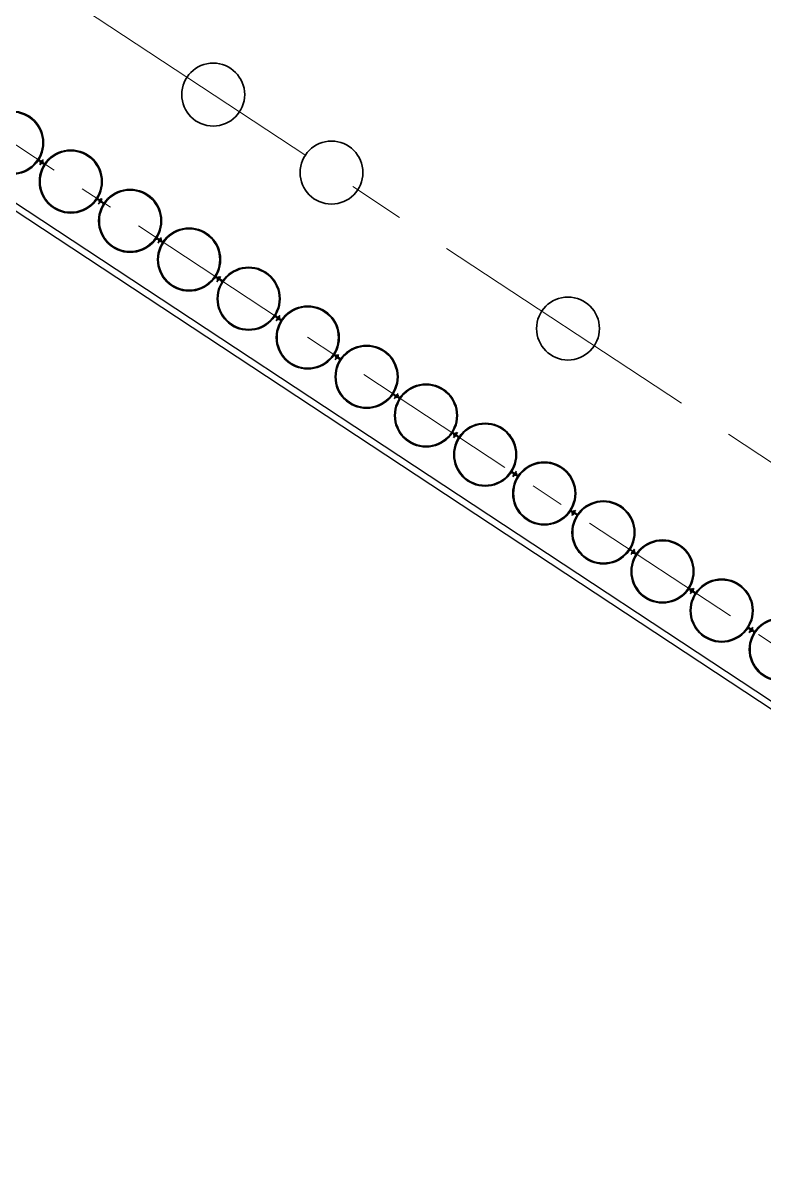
# Model space of a CAD drawing. Header units: millimetres. Extents: x 0 to 581027, y 0 to 6627194.
# Drawn here: x 580685.39 to 580702.13, y 6625609.41 to 6625635.3 of the extents above; entities that cross this region are included whole.
import ezdxf

# ---------------------------------------------------------------- set-up
doc = ezdxf.new("R2010")
doc.units = ezdxf.units.MM
doc.linetypes.add('CENTERX2', pattern=[20.32, 12.7, -2.54, 2.54, -2.54])
doc.linetypes.add('CONTINOUS', pattern=[0])
for name, color, linetype, lineweight in [('ГР_Верх_строение', 250, 'CONTINOUS', 30), ('ГР_Причал 4_фасон_проф_2415', 80, 'Continuous', 25), ('ГР_Причал 4_ШТС7_1а', 20, 'Continuous', 35), ('ГР_Причал 5_СО8', 123, 'Continuous', 35), ('ГР_Разбивочная ось', 2, 'CENTERX2', 13), ('ГР_Фасонный профиль 2415', 3, 'Continuous', 35), ('ГР_Фасонный профиль 2416', 60, 'Continuous', 35), ('ГР_ШТС1_1а', 4, 'Continuous', 35), ('ГР_ШТС2_1а', 21, 'Continuous', 35), ('ГР_ШТС3д_1а', 111, 'Continuous', 35)]:
    doc.layers.add(name, color=color, linetype=linetype, lineweight=lineweight)
doc.layers.add('Этап 5.2 верхняя бровка', color=7, linetype='Continuous')
doc.layers.add('Этап 5.2 нижняя бровка', color=7, linetype='Continuous')

msp = doc.modelspace()

# ---------------------------------------------------------------- linework, layer by layer
at = {"layer": 'Defpoints', "ltscale": 0.5, "extrusion": (-3.16225e-05, -2.58101e-05, 1), "elevation": -3.288}
for points in [[(580685.78, 6625632.1), (580685.78, 6625632.1), (580685.78, 6625632.1), (580685.78, 6625632.1), (580685.86, 6625632.22)], [(580687.11, 6625631.22), (580687.11, 6625631.22), (580687.11, 6625631.22), (580687.11, 6625631.22), (580687.19, 6625631.34)], [(580688.45, 6625630.34), (580688.45, 6625630.34), (580688.45, 6625630.34), (580688.45, 6625630.34), (580688.53, 6625630.46)], [(580689.78, 6625629.46), (580689.78, 6625629.46), (580689.78, 6625629.46), (580689.78, 6625629.46), (580689.86, 6625629.58)], [(580691.12, 6625628.58), (580691.12, 6625628.58), (580691.12, 6625628.58), (580691.12, 6625628.58), (580691.2, 6625628.7)], [(580692.45, 6625627.7), (580692.45, 6625627.7), (580692.45, 6625627.7), (580692.45, 6625627.7), (580692.53, 6625627.82)], [(580693.79, 6625626.82), (580693.79, 6625626.82), (580693.79, 6625626.82), (580693.79, 6625626.82), (580693.87, 6625626.94)], [(580695.12, 6625625.94), (580695.12, 6625625.94), (580695.12, 6625625.94), (580695.12, 6625625.94), (580695.21, 6625626.06)], [(580696.46, 6625625.06), (580696.46, 6625625.06), (580696.46, 6625625.06), (580696.46, 6625625.06), (580696.54, 6625625.18)], [(580697.79, 6625624.18), (580697.79, 6625624.18), (580697.79, 6625624.18), (580697.79, 6625624.18), (580697.88, 6625624.3)], [(580699.13, 6625623.3), (580699.13, 6625623.3), (580699.13, 6625623.3), (580699.13, 6625623.3), (580699.21, 6625623.42)], [(580700.47, 6625622.42), (580700.47, 6625622.42), (580700.47, 6625622.42), (580700.47, 6625622.42), (580700.55, 6625622.54)], [(580701.8, 6625621.54), (580701.8, 6625621.54), (580701.8, 6625621.54), (580701.8, 6625621.54), (580701.88, 6625621.66)]]:
    msp.add_lwpolyline(points, dxfattribs=at)
at = {"layer": 'Defpoints', "ltscale": 0.5, "extrusion": (1.66525e-07, 4.28526e-05, 1), "elevation": 1.232}
for points in [[(580685.78, 6625632.1), (580685.78, 6625632.1), (580685.78, 6625632.1), (580685.78, 6625632.1), (580685.86, 6625632.22)], [(580689.78, 6625629.46), (580689.78, 6625629.46), (580689.78, 6625629.46), (580689.78, 6625629.46), (580689.86, 6625629.58)], [(580691.12, 6625628.58), (580691.12, 6625628.58), (580691.12, 6625628.58), (580691.12, 6625628.58), (580691.2, 6625628.7)], [(580695.12, 6625625.94), (580695.12, 6625625.94), (580695.12, 6625625.94), (580695.12, 6625625.94), (580695.21, 6625626.06)], [(580696.46, 6625625.06), (580696.46, 6625625.06), (580696.46, 6625625.06), (580696.46, 6625625.06), (580696.54, 6625625.18)], [(580700.47, 6625622.42), (580700.47, 6625622.42), (580700.47, 6625622.42), (580700.47, 6625622.42), (580700.55, 6625622.54)], [(580701.8, 6625621.54), (580701.8, 6625621.54), (580701.8, 6625621.54), (580701.8, 6625621.54), (580701.88, 6625621.66)]]:
    msp.add_lwpolyline(points, dxfattribs=at)
at = {"layer": 'Defpoints', "ltscale": 0.5, "extrusion": (1.82928e-05, 5.32664e-05, 1), "elevation": 2.993}
for points in [[(580687.11, 6625631.22), (580687.11, 6625631.22), (580687.11, 6625631.22), (580687.11, 6625631.22), (580687.19, 6625631.34)], [(580688.45, 6625630.34), (580688.45, 6625630.34), (580688.45, 6625630.34), (580688.45, 6625630.34), (580688.53, 6625630.46)], [(580692.45, 6625627.7), (580692.45, 6625627.7), (580692.45, 6625627.7), (580692.45, 6625627.7), (580692.53, 6625627.82)], [(580693.79, 6625626.82), (580693.79, 6625626.82), (580693.79, 6625626.82), (580693.79, 6625626.82), (580693.87, 6625626.94)]]:
    msp.add_lwpolyline(points, dxfattribs=at)
at = {"layer": 'Defpoints', "ltscale": 0.5, "extrusion": (-4.67312e-06, 9.10275e-06, 1), "elevation": -0.118}
for points in [[(580697.79, 6625624.18), (580697.79, 6625624.18), (580697.79, 6625624.18), (580697.79, 6625624.18), (580697.88, 6625624.3)], [(580699.13, 6625623.3), (580699.13, 6625623.3), (580699.13, 6625623.3), (580699.13, 6625623.3), (580699.21, 6625623.42)]]:
    msp.add_lwpolyline(points, dxfattribs=at)
at = {"layer": 'ГР_Верх_строение', "color": 6, "ltscale": 10, "elevation": 0}
msp.add_lwpolyline([(580875.68, 6625540.31), (580823.2, 6625540.31), (580560.198, 6625713.617)], dxfattribs=at)
at = {"layer": 'ГР_Причал 4_фасон_проф_2415', "extrusion": (-4.67312e-06, 9.10275e-06, 1), "elevation": -0.118}
for points in [[(580697.82, 6625624.24, 0.414214), (580697.82, 6625624.23), (580697.82, 6625624.23, 0.376367), (580697.83, 6625624.23), (580697.83, 6625624.23, -0.57735), (580697.83, 6625624.24), (580697.89, 6625624.2, -0.339454), (580697.89, 6625624.19), (580697.89, 6625624.19, 0.339454), (580697.9, 6625624.18, 0.414214), (580697.9, 6625624.18, -0.135884), (580697.91, 6625624.19, -0.135884), (580697.92, 6625624.21, 0.414214), (580697.92, 6625624.21, 0.339454), (580697.91, 6625624.21), (580697.9, 6625624.21, -0.339454), (580697.9, 6625624.21), (580697.84, 6625624.25, -0.57735), (580697.84, 6625624.25), (580697.84, 6625624.26, 0.287204), (580697.85, 6625624.26), (580697.84, 6625624.26, 0.414214), (580697.83, 6625624.26)], [(580699.18, 6625623.35, -0.414214), (580699.17, 6625623.34), (580699.16, 6625623.35, -0.376367), (580699.16, 6625623.35), (580699.17, 6625623.35, 0.57735), (580699.17, 6625623.36), (580699.11, 6625623.4, 0.339454), (580699.1, 6625623.4), (580699.1, 6625623.39, -0.339454), (580699.09, 6625623.39, -0.414214), (580699.09, 6625623.4, 0.135884), (580699.1, 6625623.41, 0.135884), (580699.1, 6625623.43, -0.414214), (580699.11, 6625623.43, -0.339454), (580699.11, 6625623.41), (580699.11, 6625623.41, 0.339454), (580699.11, 6625623.41), (580699.17, 6625623.37, 0.57735), (580699.18, 6625623.37), (580699.18, 6625623.38, -0.287204), (580699.18, 6625623.38), (580699.19, 6625623.37, -0.414214), (580699.19, 6625623.36)]]:
    msp.add_lwpolyline(points, format="xyb", close=True, dxfattribs=at)
at = {"layer": 'ГР_Причал 4_ШТС7_1а', "extrusion": (-4.67312e-06, 9.10275e-06, 1)}
for radius in [0.71, 0.694]:
    msp.add_circle((580698.5, 6625623.8, -0.12), radius, dxfattribs=at)
at = {"layer": 'ГР_Причал 5_СО8', "ltscale": 100, "extrusion": (1.84014e-06, -1.21471e-06, 1)}
for centre in [(580689.69, 6625633.68, 0.11), (580692.36, 6625631.92, 0.11), (580697.7, 6625628.4, 0.11)]:
    msp.add_circle(centre, 0.71, dxfattribs=at)
at = {"layer": 'ГР_Разбивочная ось', "ltscale": 0.5, "elevation": 0}
msp.add_lwpolyline([(580810.55, 6625554.04), (580563.28, 6625716.98)], dxfattribs=at)
at = {"layer": 'ГР_Разбивочная ось', "ltscale": 0.3, "elevation": 0}
msp.add_lwpolyline([(580880.21, 6625541.41), (580823.53, 6625541.41), (580561.41, 6625714.14)], dxfattribs=at)
at = {"layer": 'ГР_Фасонный профиль 2415', "extrusion": (1.66525e-07, 4.28526e-05, 1), "elevation": 1.232}
for points in [[(580685.82, 6625632.15, -0.414214), (580685.81, 6625632.14), (580685.81, 6625632.15, -0.376367), (580685.81, 6625632.15), (580685.81, 6625632.15, 0.57735), (580685.81, 6625632.16), (580685.75, 6625632.2, 0.339454), (580685.75, 6625632.2), (580685.75, 6625632.19, -0.339454), (580685.73, 6625632.19, -0.414214), (580685.73, 6625632.2, 0.135884), (580685.74, 6625632.21, 0.135884), (580685.75, 6625632.23, -0.414214), (580685.76, 6625632.23, -0.339454), (580685.76, 6625632.21), (580685.76, 6625632.21, 0.339454), (580685.76, 6625632.21), (580685.82, 6625632.17, 0.57735), (580685.82, 6625632.17), (580685.82, 6625632.18, -0.287204), (580685.83, 6625632.18), (580685.83, 6625632.17, -0.414214), (580685.83, 6625632.16)], [(580689.8, 6625629.52, 0.414214), (580689.81, 6625629.51), (580689.81, 6625629.51, 0.376367), (580689.81, 6625629.51), (580689.81, 6625629.51, -0.57735), (580689.82, 6625629.52), (580689.88, 6625629.48, -0.339454), (580689.88, 6625629.47), (580689.88, 6625629.47, 0.339454), (580689.88, 6625629.46, 0.414214), (580689.89, 6625629.46, -0.135884), (580689.89, 6625629.47, -0.135884), (580689.91, 6625629.49, 0.414214), (580689.91, 6625629.49, 0.339454), (580689.89, 6625629.49), (580689.89, 6625629.49, -0.339454), (580689.89, 6625629.49), (580689.83, 6625629.53, -0.57735), (580689.83, 6625629.53), (580689.83, 6625629.54, 0.287204), (580689.83, 6625629.54), (580689.83, 6625629.54, 0.414214), (580689.82, 6625629.54)], [(580691.16, 6625628.63, -0.414214), (580691.15, 6625628.62), (580691.15, 6625628.63, -0.376367), (580691.15, 6625628.63), (580691.15, 6625628.63, 0.57735), (580691.15, 6625628.64), (580691.1, 6625628.68, 0.339454), (580691.09, 6625628.68), (580691.09, 6625628.67, -0.339454), (580691.08, 6625628.67, -0.414214), (580691.07, 6625628.68, 0.135884), (580691.09, 6625628.69, 0.135884), (580691.09, 6625628.71, -0.414214), (580691.1, 6625628.71, -0.339454), (580691.1, 6625628.69), (580691.1, 6625628.69, 0.339454), (580691.1, 6625628.69), (580691.16, 6625628.65, 0.57735), (580691.17, 6625628.65), (580691.17, 6625628.66, -0.287204), (580691.17, 6625628.66), (580691.17, 6625628.65, -0.414214), (580691.18, 6625628.64)], [(580695.15, 6625626, 0.414214), (580695.15, 6625625.99), (580695.15, 6625625.99, 0.376367), (580695.16, 6625625.99), (580695.16, 6625625.99, -0.57735), (580695.16, 6625626), (580695.22, 6625625.96, -0.339454), (580695.22, 6625625.95), (580695.22, 6625625.95, 0.339454), (580695.23, 6625625.94, 0.414214), (580695.23, 6625625.94, -0.135884), (580695.24, 6625625.95, -0.135884), (580695.25, 6625625.97, 0.414214), (580695.25, 6625625.97, 0.339454), (580695.24, 6625625.97), (580695.23, 6625625.97, -0.339454), (580695.23, 6625625.97), (580695.17, 6625626.01, -0.57735), (580695.17, 6625626.01), (580695.17, 6625626.02, 0.287204), (580695.17, 6625626.02), (580695.17, 6625626.02, 0.414214), (580695.16, 6625626.02)], [(580696.51, 6625625.11, -0.414214), (580696.49, 6625625.1), (580696.49, 6625625.11, -0.376367), (580696.49, 6625625.11), (580696.49, 6625625.11, 0.57735), (580696.49, 6625625.12), (580696.44, 6625625.16, 0.339454), (580696.43, 6625625.16), (580696.43, 6625625.15, -0.339454), (580696.42, 6625625.15, -0.414214), (580696.42, 6625625.16, 0.135884), (580696.43, 6625625.17, 0.135884), (580696.43, 6625625.18, -0.414214), (580696.44, 6625625.19, -0.339454), (580696.44, 6625625.17), (580696.44, 6625625.17, 0.339454), (580696.44, 6625625.17), (580696.5, 6625625.13, 0.57735), (580696.51, 6625625.13), (580696.51, 6625625.14, -0.287204), (580696.51, 6625625.14), (580696.52, 6625625.13, -0.414214), (580696.52, 6625625.12)], [(580700.49, 6625622.48, 0.414214), (580700.49, 6625622.47), (580700.5, 6625622.47, 0.376367), (580700.5, 6625622.47), (580700.5, 6625622.47, -0.57735), (580700.5, 6625622.48), (580700.56, 6625622.44, -0.339454), (580700.56, 6625622.43), (580700.56, 6625622.43, 0.339454), (580700.57, 6625622.42, 0.414214), (580700.57, 6625622.42, -0.135884), (580700.58, 6625622.43, -0.135884), (580700.59, 6625622.45, 0.414214), (580700.59, 6625622.45, 0.339454), (580700.58, 6625622.45), (580700.57, 6625622.45, -0.339454), (580700.57, 6625622.45), (580700.51, 6625622.49, -0.57735), (580700.51, 6625622.49), (580700.52, 6625622.5, 0.287204), (580700.52, 6625622.5), (580700.51, 6625622.5, 0.414214), (580700.5, 6625622.5)], [(580701.85, 6625621.59, -0.414214), (580701.84, 6625621.58), (580701.83, 6625621.59, -0.376367), (580701.83, 6625621.59), (580701.84, 6625621.59, 0.57735), (580701.84, 6625621.6), (580701.78, 6625621.64, 0.339454), (580701.77, 6625621.64), (580701.77, 6625621.63, -0.339454), (580701.76, 6625621.63, -0.414214), (580701.76, 6625621.64, 0.135884), (580701.77, 6625621.65, 0.135884), (580701.78, 6625621.66, -0.414214), (580701.78, 6625621.67, -0.339454), (580701.78, 6625621.65), (580701.78, 6625621.65, 0.339454), (580701.79, 6625621.65), (580701.84, 6625621.61, 0.57735), (580701.85, 6625621.61), (580701.85, 6625621.62, -0.287204), (580701.85, 6625621.62), (580701.86, 6625621.61, -0.414214), (580701.86, 6625621.6)]]:
    msp.add_lwpolyline(points, format="xyb", close=True, dxfattribs=at)
at = {"layer": 'ГР_Фасонный профиль 2415', "extrusion": (1.82928e-05, 5.32664e-05, 1), "elevation": 2.993}
for points in [[(580687.13, 6625631.28, 0.414214), (580687.14, 6625631.27), (580687.14, 6625631.27, 0.376367), (580687.14, 6625631.27), (580687.14, 6625631.27, -0.57735), (580687.15, 6625631.28), (580687.21, 6625631.24, -0.339454), (580687.21, 6625631.23), (580687.21, 6625631.23, 0.339454), (580687.21, 6625631.22, 0.414214), (580687.22, 6625631.22, -0.135884), (580687.22, 6625631.23, -0.135884), (580687.24, 6625631.25, 0.414214), (580687.23, 6625631.25, 0.339454), (580687.22, 6625631.25), (580687.22, 6625631.25, -0.339454), (580687.21, 6625631.25), (580687.16, 6625631.29, -0.57735), (580687.16, 6625631.29), (580687.16, 6625631.3, 0.287204), (580687.16, 6625631.3), (580687.16, 6625631.3, 0.414214), (580687.15, 6625631.3)], [(580688.49, 6625630.39, -0.414214), (580688.48, 6625630.38), (580688.48, 6625630.39, -0.376367), (580688.48, 6625630.39), (580688.48, 6625630.39, 0.57735), (580688.48, 6625630.4), (580688.42, 6625630.44, 0.339454), (580688.42, 6625630.44), (580688.42, 6625630.43, -0.339454), (580688.4, 6625630.43, -0.414214), (580688.4, 6625630.44, 0.135884), (580688.42, 6625630.45, 0.135884), (580688.42, 6625630.46, -0.414214), (580688.43, 6625630.47, -0.339454), (580688.43, 6625630.45), (580688.43, 6625630.45, 0.339454), (580688.43, 6625630.45), (580688.49, 6625630.41, 0.57735), (580688.49, 6625630.41), (580688.5, 6625630.42, -0.287204), (580688.5, 6625630.42), (580688.5, 6625630.41, -0.414214), (580688.5, 6625630.4)], [(580692.48, 6625627.76, 0.414214), (580692.48, 6625627.75), (580692.48, 6625627.75, 0.376367), (580692.48, 6625627.75), (580692.49, 6625627.75, -0.57735), (580692.49, 6625627.76), (580692.55, 6625627.72, -0.339454), (580692.55, 6625627.71), (580692.55, 6625627.71, 0.339454), (580692.55, 6625627.7, 0.414214), (580692.56, 6625627.7, -0.135884), (580692.57, 6625627.71, -0.135884), (580692.58, 6625627.73, 0.414214), (580692.58, 6625627.73, 0.339454), (580692.56, 6625627.73), (580692.56, 6625627.73, -0.339454), (580692.56, 6625627.73), (580692.5, 6625627.77, -0.57735), (580692.5, 6625627.77), (580692.5, 6625627.78, 0.287204), (580692.5, 6625627.78), (580692.5, 6625627.78, 0.414214), (580692.49, 6625627.78)], [(580693.83, 6625626.87, -0.414214), (580693.82, 6625626.86), (580693.82, 6625626.87, -0.376367), (580693.82, 6625626.87), (580693.82, 6625626.87, 0.57735), (580693.82, 6625626.88), (580693.77, 6625626.92, 0.339454), (580693.76, 6625626.92), (580693.76, 6625626.91, -0.339454), (580693.75, 6625626.91, -0.414214), (580693.74, 6625626.92, 0.135884), (580693.76, 6625626.93, 0.135884), (580693.76, 6625626.94, -0.414214), (580693.77, 6625626.95, -0.339454), (580693.77, 6625626.93), (580693.77, 6625626.93, 0.339454), (580693.77, 6625626.93), (580693.83, 6625626.89, 0.57735), (580693.84, 6625626.89), (580693.84, 6625626.9, -0.287204), (580693.84, 6625626.9), (580693.84, 6625626.89, -0.414214), (580693.85, 6625626.88)]]:
    msp.add_lwpolyline(points, format="xyb", close=True, dxfattribs=at)
at = {"layer": 'ГР_Фасонный профиль 2416', "extrusion": (-3.16225e-05, -2.58101e-05, 1), "elevation": -3.288}
for points in [[(580685.83, 6625632.15), (580685.83, 6625632.14, -0.414214), (580685.81, 6625632.14), (580685.81, 6625632.14, -0.482551), (580685.81, 6625632.15), (580685.81, 6625632.15, 0.414214), (580685.81, 6625632.15), (580685.81, 6625632.16, 0.414214), (580685.79, 6625632.15), (580685.79, 6625632.15, 0.414214), (580685.8, 6625632.13), (580685.81, 6625632.13, 0.296184), (580685.83, 6625632.13, -0.414214), (580685.85, 6625632.13), (580685.87, 6625632.12, -0.339454), (580685.87, 6625632.11), (580685.87, 6625632.11, 0.339454), (580685.88, 6625632.1, 0.414214), (580685.88, 6625632.1, -0.135884), (580685.89, 6625632.11, -0.135884), (580685.9, 6625632.13, 0.414214), (580685.9, 6625632.13, 0.339454), (580685.89, 6625632.13), (580685.88, 6625632.13, -0.339454), (580685.88, 6625632.13), (580685.86, 6625632.14, -0.414214), (580685.85, 6625632.16, 0.296184), (580685.84, 6625632.19), (580685.84, 6625632.19, 0.414214), (580685.81, 6625632.18), (580685.81, 6625632.18, 0.414214), (580685.82, 6625632.17), (580685.82, 6625632.17, 0.414214), (580685.82, 6625632.17), (580685.83, 6625632.18, -0.482551), (580685.83, 6625632.18), (580685.84, 6625632.18, -0.414214), (580685.84, 6625632.16)], [(580687.14, 6625631.29), (580687.13, 6625631.28, 0.414214), (580687.13, 6625631.27), (580687.14, 6625631.27, 0.482551), (580687.14, 6625631.27), (580687.14, 6625631.27, -0.414214), (580687.15, 6625631.27), (580687.15, 6625631.27, -0.414214), (580687.15, 6625631.26), (580687.15, 6625631.26, -0.414214), (580687.13, 6625631.25), (580687.13, 6625631.26, -0.296184), (580687.12, 6625631.28, 0.414214), (580687.11, 6625631.3), (580687.09, 6625631.32, 0.339454), (580687.08, 6625631.32), (580687.08, 6625631.31, -0.339454), (580687.07, 6625631.31, -0.414214), (580687.07, 6625631.32, 0.135884), (580687.08, 6625631.33, 0.135884), (580687.09, 6625631.35, -0.414214), (580687.09, 6625631.35, -0.339454), (580687.09, 6625631.33), (580687.09, 6625631.33, 0.339454), (580687.1, 6625631.33), (580687.12, 6625631.31, 0.414214), (580687.14, 6625631.32, -0.296184), (580687.16, 6625631.32), (580687.17, 6625631.31, -0.414214), (580687.17, 6625631.29), (580687.17, 6625631.29, -0.414214), (580687.16, 6625631.29), (580687.16, 6625631.29, -0.414214), (580687.16, 6625631.29), (580687.16, 6625631.3, 0.482551), (580687.16, 6625631.3), (580687.16, 6625631.31, 0.414214), (580687.14, 6625631.3)], [(580688.5, 6625630.39), (580688.5, 6625630.38, -0.414214), (580688.48, 6625630.38), (580688.48, 6625630.38, -0.482551), (580688.48, 6625630.39), (580688.48, 6625630.39, 0.414214), (580688.48, 6625630.39), (580688.48, 6625630.4, 0.414214), (580688.47, 6625630.39), (580688.47, 6625630.39, 0.414214), (580688.47, 6625630.37), (580688.48, 6625630.37, 0.296184), (580688.5, 6625630.37, -0.414214), (580688.52, 6625630.37), (580688.54, 6625630.36, -0.339454), (580688.54, 6625630.35), (580688.54, 6625630.35, 0.339454), (580688.55, 6625630.34, 0.414214), (580688.55, 6625630.34, -0.135884), (580688.56, 6625630.35, -0.135884), (580688.57, 6625630.37, 0.414214), (580688.57, 6625630.37, 0.339454), (580688.56, 6625630.37), (580688.56, 6625630.37, -0.339454), (580688.55, 6625630.37), (580688.53, 6625630.38, -0.414214), (580688.52, 6625630.4, 0.296184), (580688.51, 6625630.43), (580688.51, 6625630.43, 0.414214), (580688.49, 6625630.42), (580688.49, 6625630.42, 0.414214), (580688.49, 6625630.41), (580688.49, 6625630.41, 0.414214), (580688.49, 6625630.41), (580688.5, 6625630.42, -0.482551), (580688.5, 6625630.42), (580688.51, 6625630.42, -0.414214), (580688.51, 6625630.4)], [(580689.81, 6625629.53), (580689.8, 6625629.52, 0.414214), (580689.8, 6625629.51), (580689.81, 6625629.51, 0.482551), (580689.81, 6625629.51), (580689.82, 6625629.51, -0.414214), (580689.82, 6625629.51), (580689.82, 6625629.51, -0.414214), (580689.82, 6625629.5), (580689.82, 6625629.5, -0.414214), (580689.8, 6625629.49), (580689.8, 6625629.5, -0.296184), (580689.79, 6625629.52, 0.414214), (580689.78, 6625629.54), (580689.76, 6625629.56, 0.339454), (580689.75, 6625629.56), (580689.75, 6625629.55, -0.339454), (580689.74, 6625629.55, -0.414214), (580689.74, 6625629.56, 0.135884), (580689.75, 6625629.57, 0.135884), (580689.76, 6625629.58, -0.414214), (580689.76, 6625629.59, -0.339454), (580689.77, 6625629.57), (580689.76, 6625629.57, 0.339454), (580689.77, 6625629.57), (580689.79, 6625629.55, 0.414214), (580689.81, 6625629.56, -0.296184), (580689.83, 6625629.56), (580689.84, 6625629.55, -0.414214), (580689.84, 6625629.53), (580689.84, 6625629.53, -0.414214), (580689.83, 6625629.53), (580689.83, 6625629.53, -0.414214), (580689.83, 6625629.53), (580689.83, 6625629.54, 0.482551), (580689.83, 6625629.54), (580689.83, 6625629.55, 0.414214), (580689.81, 6625629.54)], [(580691.17, 6625628.63), (580691.17, 6625628.62, -0.414214), (580691.15, 6625628.62), (580691.15, 6625628.62, -0.482551), (580691.15, 6625628.63), (580691.15, 6625628.63, 0.414214), (580691.15, 6625628.63), (580691.15, 6625628.64, 0.414214), (580691.14, 6625628.63), (580691.14, 6625628.63, 0.414214), (580691.14, 6625628.61), (580691.15, 6625628.61, 0.296184), (580691.17, 6625628.61, -0.414214), (580691.19, 6625628.61), (580691.21, 6625628.6, -0.339454), (580691.22, 6625628.59), (580691.21, 6625628.59, 0.339454), (580691.22, 6625628.58, 0.414214), (580691.22, 6625628.58, -0.135884), (580691.23, 6625628.59, -0.135884), (580691.24, 6625628.61, 0.414214), (580691.24, 6625628.61, 0.339454), (580691.23, 6625628.61), (580691.23, 6625628.61, -0.339454), (580691.22, 6625628.61), (580691.2, 6625628.62, -0.414214), (580691.19, 6625628.64, 0.296184), (580691.18, 6625628.67), (580691.18, 6625628.67, 0.414214), (580691.16, 6625628.66), (580691.16, 6625628.66, 0.414214), (580691.16, 6625628.65), (580691.16, 6625628.65, 0.414214), (580691.17, 6625628.65), (580691.17, 6625628.66, -0.482551), (580691.17, 6625628.66), (580691.18, 6625628.66, -0.414214), (580691.18, 6625628.64)], [(580692.48, 6625627.77), (580692.47, 6625627.76, 0.414214), (580692.47, 6625627.75), (580692.48, 6625627.75, 0.482551), (580692.48, 6625627.75), (580692.49, 6625627.75, -0.414214), (580692.49, 6625627.75), (580692.49, 6625627.75, -0.414214), (580692.5, 6625627.74), (580692.5, 6625627.74, -0.414214), (580692.47, 6625627.73), (580692.47, 6625627.74, -0.296184), (580692.46, 6625627.76, 0.414214), (580692.45, 6625627.78), (580692.43, 6625627.8, 0.339454), (580692.42, 6625627.8), (580692.42, 6625627.79, -0.339454), (580692.41, 6625627.79, -0.414214), (580692.41, 6625627.8, 0.135884), (580692.42, 6625627.81, 0.135884), (580692.43, 6625627.82, -0.414214), (580692.43, 6625627.83, -0.339454), (580692.44, 6625627.81), (580692.44, 6625627.81, 0.339454), (580692.44, 6625627.81), (580692.46, 6625627.79, 0.414214), (580692.48, 6625627.8, -0.296184), (580692.5, 6625627.8), (580692.51, 6625627.79, -0.414214), (580692.51, 6625627.77), (580692.51, 6625627.77, -0.414214), (580692.5, 6625627.77), (580692.5, 6625627.77, -0.414214), (580692.5, 6625627.77), (580692.5, 6625627.78, 0.482551), (580692.5, 6625627.78), (580692.5, 6625627.79, 0.414214), (580692.48, 6625627.78)], [(580693.84, 6625626.87), (580693.84, 6625626.86, -0.414214), (580693.82, 6625626.86), (580693.82, 6625626.86, -0.482551), (580693.82, 6625626.87), (580693.82, 6625626.87, 0.414214), (580693.82, 6625626.87), (580693.82, 6625626.88, 0.414214), (580693.81, 6625626.87), (580693.81, 6625626.87, 0.414214), (580693.81, 6625626.85), (580693.82, 6625626.85, 0.296184), (580693.84, 6625626.85, -0.414214), (580693.86, 6625626.85), (580693.88, 6625626.84, -0.339454), (580693.89, 6625626.83), (580693.89, 6625626.83, 0.339454), (580693.89, 6625626.82, 0.414214), (580693.9, 6625626.82, -0.135884), (580693.9, 6625626.83, -0.135884), (580693.91, 6625626.85, 0.414214), (580693.91, 6625626.85, 0.339454), (580693.9, 6625626.85), (580693.9, 6625626.85, -0.339454), (580693.89, 6625626.85), (580693.87, 6625626.86, -0.414214), (580693.87, 6625626.88, 0.296184), (580693.86, 6625626.91), (580693.85, 6625626.91, 0.414214), (580693.83, 6625626.9), (580693.83, 6625626.9, 0.414214), (580693.83, 6625626.89), (580693.83, 6625626.89, 0.414214), (580693.84, 6625626.89), (580693.84, 6625626.9, -0.482551), (580693.84, 6625626.9), (580693.85, 6625626.9, -0.414214), (580693.85, 6625626.88)], [(580695.15, 6625626.01), (580695.14, 6625626, 0.414214), (580695.15, 6625625.99), (580695.15, 6625625.99, 0.482551), (580695.16, 6625625.99), (580695.16, 6625625.99, -0.414214), (580695.16, 6625625.99), (580695.16, 6625625.99, -0.414214), (580695.17, 6625625.98), (580695.17, 6625625.98, -0.414214), (580695.14, 6625625.97), (580695.14, 6625625.98, -0.296184), (580695.13, 6625626, 0.414214), (580695.12, 6625626.02), (580695.1, 6625626.04, 0.339454), (580695.1, 6625626.04), (580695.09, 6625626.03, -0.339454), (580695.08, 6625626.03, -0.414214), (580695.08, 6625626.04, 0.135884), (580695.09, 6625626.05, 0.135884), (580695.1, 6625626.06, -0.414214), (580695.1, 6625626.07, -0.339454), (580695.11, 6625626.05), (580695.11, 6625626.05, 0.339454), (580695.11, 6625626.05), (580695.13, 6625626.03, 0.414214), (580695.15, 6625626.04, -0.296184), (580695.18, 6625626.04), (580695.18, 6625626.03, -0.414214), (580695.19, 6625626.01), (580695.19, 6625626.01, -0.414214), (580695.17, 6625626.01), (580695.17, 6625626.01, -0.414214), (580695.17, 6625626.01), (580695.17, 6625626.02, 0.482551), (580695.17, 6625626.02), (580695.17, 6625626.02, 0.414214), (580695.16, 6625626.02)], [(580696.52, 6625625.11), (580696.51, 6625625.1, -0.414214), (580696.49, 6625625.1), (580696.49, 6625625.1, -0.482551), (580696.49, 6625625.11), (580696.49, 6625625.11, 0.414214), (580696.49, 6625625.11), (580696.49, 6625625.12, 0.414214), (580696.48, 6625625.11), (580696.48, 6625625.11, 0.414214), (580696.48, 6625625.09), (580696.49, 6625625.09, 0.296184), (580696.51, 6625625.09, -0.414214), (580696.53, 6625625.09), (580696.56, 6625625.08, -0.339454), (580696.56, 6625625.07), (580696.56, 6625625.07, 0.339454), (580696.56, 6625625.06, 0.414214), (580696.57, 6625625.06, -0.135884), (580696.57, 6625625.07, -0.135884), (580696.58, 6625625.09, 0.414214), (580696.58, 6625625.09, 0.339454), (580696.57, 6625625.09), (580696.57, 6625625.09, -0.339454), (580696.56, 6625625.09), (580696.54, 6625625.1, -0.414214), (580696.54, 6625625.12, 0.296184), (580696.53, 6625625.15), (580696.52, 6625625.15, 0.414214), (580696.5, 6625625.14), (580696.5, 6625625.14, 0.414214), (580696.5, 6625625.13), (580696.5, 6625625.13, 0.414214), (580696.51, 6625625.13), (580696.51, 6625625.14, -0.482551), (580696.51, 6625625.14), (580696.52, 6625625.14, -0.414214), (580696.52, 6625625.12)], [(580697.82, 6625624.25), (580697.81, 6625624.24, 0.414214), (580697.82, 6625624.23), (580697.82, 6625624.23, 0.482551), (580697.83, 6625624.23), (580697.83, 6625624.23, -0.414214), (580697.83, 6625624.23), (580697.83, 6625624.23, -0.414214), (580697.84, 6625624.22), (580697.84, 6625624.22, -0.414214), (580697.81, 6625624.21), (580697.81, 6625624.22, -0.296184), (580697.8, 6625624.24, 0.414214), (580697.79, 6625624.26), (580697.77, 6625624.28, 0.339454), (580697.77, 6625624.28), (580697.76, 6625624.27, -0.339454), (580697.75, 6625624.27, -0.414214), (580697.75, 6625624.28, 0.135884), (580697.76, 6625624.29, 0.135884), (580697.77, 6625624.3, -0.414214), (580697.77, 6625624.31, -0.339454), (580697.78, 6625624.29), (580697.78, 6625624.29, 0.339454), (580697.78, 6625624.29), (580697.8, 6625624.27, 0.414214), (580697.82, 6625624.28, -0.296184), (580697.85, 6625624.28), (580697.85, 6625624.27, -0.414214), (580697.86, 6625624.25), (580697.86, 6625624.25, -0.414214), (580697.85, 6625624.25), (580697.84, 6625624.25, -0.414214), (580697.84, 6625624.25), (580697.85, 6625624.26, 0.482551), (580697.84, 6625624.26), (580697.84, 6625624.26, 0.414214), (580697.83, 6625624.26)], [(580699.19, 6625623.35), (580699.18, 6625623.34, -0.414214), (580699.17, 6625623.34), (580699.16, 6625623.34, -0.482551), (580699.16, 6625623.35), (580699.16, 6625623.35, 0.414214), (580699.16, 6625623.35), (580699.16, 6625623.36, 0.414214), (580699.15, 6625623.35), (580699.15, 6625623.35, 0.414214), (580699.15, 6625623.33), (580699.16, 6625623.33, 0.296184), (580699.18, 6625623.33, -0.414214), (580699.2, 6625623.33), (580699.23, 6625623.32, -0.339454), (580699.23, 6625623.31), (580699.23, 6625623.31, 0.339454), (580699.23, 6625623.3, 0.414214), (580699.24, 6625623.3, -0.135884), (580699.24, 6625623.31, -0.135884), (580699.25, 6625623.33, 0.414214), (580699.25, 6625623.33, 0.339454), (580699.24, 6625623.33), (580699.24, 6625623.33, -0.339454), (580699.23, 6625623.33), (580699.21, 6625623.34, -0.414214), (580699.21, 6625623.36, 0.296184), (580699.2, 6625623.39), (580699.19, 6625623.39, 0.414214), (580699.17, 6625623.38), (580699.17, 6625623.38, 0.414214), (580699.17, 6625623.37), (580699.17, 6625623.37, 0.414214), (580699.18, 6625623.37), (580699.18, 6625623.38, -0.482551), (580699.19, 6625623.38), (580699.19, 6625623.38, -0.414214), (580699.19, 6625623.36)], [(580700.49, 6625622.49), (580700.48, 6625622.48, 0.414214), (580700.49, 6625622.47), (580700.49, 6625622.47, 0.482551), (580700.5, 6625622.47), (580700.5, 6625622.47, -0.414214), (580700.5, 6625622.47), (580700.51, 6625622.47, -0.414214), (580700.51, 6625622.46), (580700.51, 6625622.46, -0.414214), (580700.49, 6625622.45), (580700.48, 6625622.46, -0.296184), (580700.47, 6625622.48, 0.414214), (580700.47, 6625622.5), (580700.44, 6625622.52, 0.339454), (580700.44, 6625622.52), (580700.44, 6625622.51, -0.339454), (580700.42, 6625622.51, -0.414214), (580700.42, 6625622.52, 0.135884), (580700.43, 6625622.53, 0.135884), (580700.44, 6625622.54, -0.414214), (580700.45, 6625622.55, -0.339454), (580700.45, 6625622.53), (580700.45, 6625622.53, 0.339454), (580700.45, 6625622.53), (580700.47, 6625622.51, 0.414214), (580700.49, 6625622.52, -0.296184), (580700.52, 6625622.52), (580700.52, 6625622.51, -0.414214), (580700.53, 6625622.49), (580700.53, 6625622.49, -0.414214), (580700.52, 6625622.49), (580700.51, 6625622.49, -0.414214), (580700.51, 6625622.49), (580700.52, 6625622.5, 0.482551), (580700.52, 6625622.5), (580700.51, 6625622.5, 0.414214), (580700.5, 6625622.5)], [(580701.86, 6625621.59), (580701.85, 6625621.58, -0.414214), (580701.84, 6625621.58), (580701.83, 6625621.58, -0.482551), (580701.83, 6625621.59), (580701.84, 6625621.59, 0.414214), (580701.83, 6625621.59), (580701.83, 6625621.6, 0.414214), (580701.82, 6625621.59), (580701.82, 6625621.59, 0.414214), (580701.82, 6625621.57), (580701.83, 6625621.57, 0.296184), (580701.85, 6625621.57, -0.414214), (580701.88, 6625621.57), (580701.9, 6625621.56, -0.339454), (580701.9, 6625621.55), (580701.9, 6625621.55, 0.339454), (580701.9, 6625621.54, 0.414214), (580701.91, 6625621.54, -0.135884), (580701.91, 6625621.55, -0.135884), (580701.93, 6625621.57, 0.414214), (580701.92, 6625621.57, 0.339454), (580701.91, 6625621.57), (580701.91, 6625621.57, -0.339454), (580701.9, 6625621.57), (580701.88, 6625621.58, -0.414214), (580701.88, 6625621.6, 0.296184), (580701.87, 6625621.62), (580701.86, 6625621.63, 0.414214), (580701.84, 6625621.62), (580701.84, 6625621.62, 0.414214), (580701.84, 6625621.61), (580701.85, 6625621.61, 0.414214), (580701.85, 6625621.61), (580701.85, 6625621.62, -0.482551), (580701.86, 6625621.62), (580701.86, 6625621.62, -0.414214), (580701.86, 6625621.6)]]:
    msp.add_lwpolyline(points, format="xyb", close=True, dxfattribs=at)
at = {"layer": 'ГР_ШТС1_1а', "extrusion": (-3.16225e-05, -2.58101e-05, 1)}
for centre, radius in [((580686.48, 6625631.72, -3.29), 0.71), ((580686.48, 6625631.72, -3.29), 0.694), ((580689.15, 6625629.96, -3.29), 0.71), ((580689.15, 6625629.96, -3.29), 0.694), ((580691.83, 6625628.2, -3.29), 0.71), ((580691.83, 6625628.2, -3.29), 0.694), ((580694.5, 6625626.44, -3.29), 0.71), ((580694.5, 6625626.44, -3.29), 0.694), ((580697.17, 6625624.68, -3.29), 0.71), ((580697.17, 6625624.68, -3.29), 0.694), ((580699.84, 6625622.92, -3.29), 0.71), ((580699.84, 6625622.92, -3.29), 0.694), ((580702.51, 6625621.16, -3.29), 0.71), ((580702.51, 6625621.16, -3.29), 0.694)]:
    msp.add_circle(centre, radius, dxfattribs=at)
at = {"layer": 'ГР_ШТС2_1а', "extrusion": (1.82928e-05, 5.32664e-05, 1)}
for centre, radius in [((580687.82, 6625630.84, 2.99), 0.71), ((580687.82, 6625630.84, 2.99), 0.694), ((580693.16, 6625627.32, 2.99), 0.71), ((580693.16, 6625627.32, 2.99), 0.694)]:
    msp.add_circle(centre, radius, dxfattribs=at)
at = {"layer": 'ГР_ШТС3д_1а', "extrusion": (1.66525e-07, 4.28526e-05, 1)}
for centre, radius in [((580685.15, 6625632.6, 1.23), 0.71), ((580685.15, 6625632.6, 1.23), 0.694), ((580690.49, 6625629.08, 1.23), 0.71), ((580690.49, 6625629.08, 1.23), 0.694), ((580695.83, 6625625.56, 1.23), 0.71), ((580695.83, 6625625.56, 1.23), 0.694), ((580701.17, 6625622.04, 1.23), 0.71), ((580701.17, 6625622.04, 1.23), 0.694)]:
    msp.add_circle(centre, radius, dxfattribs=at)
at = {"layer": 'Этап 5.2 верхняя бровка', "color": 3, "linetype": 'Continuous', "lineweight": 30}
msp.add_lwpolyline([(580025.73, 6625725.21), (580144.31, 6625626.85), (580198.01, 6625585.68), (580306.45, 6625503.96), (580380.3, 6625452.25, -0.007042), (580424.66, 6625424.55, -0.01078), (580452.97, 6625405.43, -0.000003), (580488.81, 6625380.08, -0.000055), (580490.46, 6625378.91, -0.000083), (580499.82, 6625372.28, 0.000042), (580518.49, 6625359.07, 0.014493), (580533.47, 6625349.1, 0.004205), (580586.34, 6625316.72, 0.045482), (580608.84, 6625305.84, 0.025712), (580650.9, 6625292.46, 0.178181), (580685.89, 6625295.84, 0.112994), (580728.34, 6625329.74), (580768.13, 6625390.9), (580811.37, 6625457.98), (580825.99, 6625484.4), (580843.64, 6625527.16)], format="xyb", dxfattribs=at)
at = {"layer": 'Этап 5.2 нижняя бровка', "color": 1, "lineweight": 30}
msp.add_lwpolyline([(580034.53, 6625734.49), (580560.2, 6625713.68), (580560.18, 6625713.46), (580823.18, 6625540.15), (580784.51, 6625481.76), (580737.88, 6625410.99), (580697.72, 6625350.06), (580412.01, 6625509.64), (580025.99, 6625725.17), (580032.37, 6625730.74), (580034.53, 6625734.49)], close=True, dxfattribs=at)

doc.saveas('drawing.dxf')
